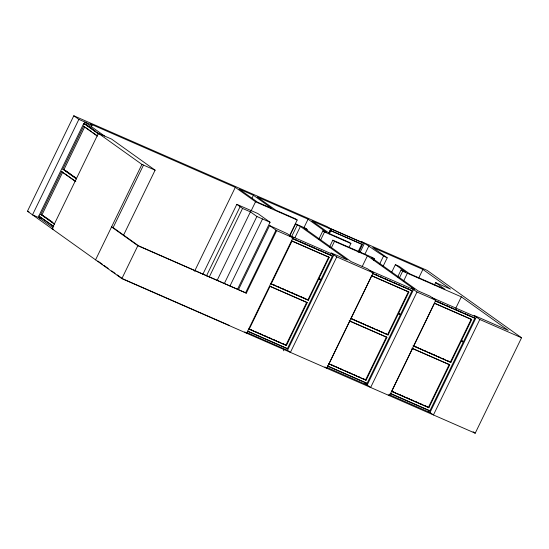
<?xml version="1.0" encoding="UTF-8"?>
<svg xmlns="http://www.w3.org/2000/svg" width="549" height="549" viewBox="0 0 549 549"><rect width="100%" height="100%" fill="white"/><g stroke="black" fill="none" stroke-linecap="round" stroke-linejoin="round"><path stroke-width="0.82" d="M383.099 266.286L387.21 257.817C377.925 253.309 370.108 246.206 360.974 241.43L427.143 270.382L521.55 337.772L475.201 433.223L121.857 278.618L27.45 211.228L73.799 115.777L327.389 226.73L330.67 229.077L328.426 233.696M73.799 115.777L78.857 119.387L32.508 214.837L41.038 218.571M53.761 226.703L38.814 216.032L83.771 123.436L85.967 124.397L95.485 131.19M39.411 215.997L38.663 217.541L53.301 227.986M83.517 125.165L85.013 122.084L104.53 136.015M54.577 224.273L40.811 214.446L61.618 171.597L75.824 181.424M76.558 179.001L62.792 169.174L83.599 126.325L84.731 126.819L63.924 169.668L76.311 178.514M62.751 172.091L41.944 214.94L54.33 223.786M90.914 127.464L92.04 125.151L90.262 123.882L235.308 187.346L255.532 201.785L297.181 220.012L289.337 236.173M123.333 235.603L155.106 170.169L111.577 139.096L98.395 133.332L52.045 228.782L53.596 229.461M95.567 259.855L141.923 164.398L98.395 133.332M238.554 289.453L269.58 225.557L276.689 230.628L246.329 293.152L138.732 245.89L113.128 227.609L143.488 165.091M121.857 278.618L137.847 245.691L111.564 226.922L113.128 227.609M194.566 271.261L235.308 187.346M202.801 274.39L236.818 204.338L257.845 213.54L270.06 222.256L237.539 289.227M206.451 275.962L240.091 206.678M209.286 276.943L242.555 208.435L236.818 204.338M251.929 198.354L253.418 195.272L239.076 189L257.659 202.258L272.002 208.538L253.418 195.272M217.129 280.381L250.399 211.866L242.555 208.435M251.044 211.022L255.532 201.785M224.356 283.462L256.877 216.491L250.399 211.866M230.004 285.933L262.525 218.962M245.643 292.665L276.003 230.141M289.996 235.439L295.602 223.889L305.642 228.288L307.289 229.461L304.153 228.089L351.113 261.612L367.439 268.749L373.176 272.846L326.827 368.304L324.912 366.938M291.643 236.612L297.249 225.063L295.602 223.889M269.58 225.557L287.271 233.675L293.008 237.772L246.659 333.229L244.744 331.864M294.779 237.985L300.385 226.442L297.249 225.063M303.961 227.65L308.071 219.188L257.186 196.919L275.77 210.185L295.54 218.838L297.181 220.012M318.77 239.268L322.881 230.8L326.648 232.447L308.071 219.188M320.41 240.441L324.521 231.973L322.881 230.8M328.776 233.449L330.272 230.367L361.201 243.9L361.75 244.291L358.003 252.005M329.318 233.84L330.821 230.752L330.272 230.367M329.462 247.105L332.824 240.181L372.689 257.618L374.329 258.792L373.581 260.329M331.486 247.51L334.471 241.354L332.824 240.181M306.733 302.307L307.22 302.657L286.413 345.513L285.919 345.163L306.733 302.307L270.28 286.358M328.714 257.042L329.201 257.392L308.394 300.241L307.907 299.891L328.714 257.042L291.485 240.75M283.449 350.797L284.066 349.535M319.765 278.727L319.394 279.448L319.957 279.695L320.252 279.077L319.69 278.83M247.606 331.246L287.388 348.649L332.351 256.054L329.832 254.688M300.385 226.442L347.345 259.965L331.026 252.821L336.763 256.918L290.414 352.369L287.223 350.097M349.02 247.359L350.886 243.509L349.253 242.335L330.416 234.094L311.839 220.835L330.67 229.077M358.744 252.272L363.232 243.035L329.647 228.343M360.144 252.238L364.255 243.77M364.852 254.297L368.962 245.828M362.196 266.553L367.432 255.772L334.471 241.354M328.872 363.939L349.679 321.09L386.908 337.374L366.094 380.224L328.377 363.589L366.094 380.224M350.852 318.667L371.659 275.818L408.888 292.102L388.081 334.959L350.365 318.317L387.587 334.602L408.394 291.752L371.947 275.804M379.709 263.863L383.442 256.17M391.622 272.366L395.362 264.673L399.123 266.32L409.506 273.731L444.882 289.206L435.645 282.618L434.527 284.924M397.668 276.95L401.031 270.026L405.745 272.084L395.362 264.673M399.308 278.123L402.671 271.192L401.031 270.026M403.645 280.951L407.379 273.251M365.607 379.874L386.414 337.024L349.191 320.733M327.286 365.957L367.068 383.36L412.031 290.771L372.538 273.354M418.777 277.89L422.888 269.422L372.73 247.475L387.21 257.817M367.432 255.772L414.392 289.296L411.256 287.923L416.993 292.02L370.644 387.477L364.907 383.38M374.329 258.792L371.193 257.419L418.16 290.949L430.087 296.165L435.831 300.262L389.474 395.719L388.205 394.806M428.906 407.708L428.412 407.358L449.219 364.502L411.997 348.217L412.491 348.567L391.684 391.423L428.906 407.708L449.713 364.859L448.759 364.172M413.665 346.151L434.472 303.295L471.694 319.587L450.887 362.436L413.171 345.801L450.887 362.436M455.697 308.394L461.311 296.851L402.671 271.192M450.4 362.086L471.207 319.237L434.753 303.288M461.956 341.54L462.258 340.922M390.099 393.441L429.881 410.844L474.844 318.248L473.883 317.569M461.311 296.851L508.278 330.374L474.061 315.407L479.805 319.504L433.449 414.955L428.35 411.318M329.029 227.904L362.615 242.596M78.857 119.387L92.04 125.151M330.821 230.752L361.75 244.291M324.521 231.973L350.886 243.509M435.645 282.618L450.434 289.083L422.888 269.422M141.923 164.398L155.106 170.169M256.877 216.491L270.06 222.256M369.573 270.321L413.548 289.563L367.199 385.021L327.149 367.494M432.386 297.805L476.36 317.048L430.011 412.498L389.172 394.635M289.893 235.61L333.867 254.853L287.518 350.303L246.686 332.44M276.689 230.628L293.008 237.772M336.763 256.918L373.176 272.846M416.993 292.02L435.831 300.262M479.805 319.504L521.55 337.772M375.976 274.726L377.534 275.413M379.874 276.435L382.214 277.458M385.336 278.823L387.676 279.846M389.234 280.532L390.792 281.212M393.914 282.577L396.254 283.6M397.812 284.286L400.152 285.308M402.492 286.331L404.833 287.353M406.397 288.04L408.737 289.062M438.006 301.868L440.346 302.89M441.904 303.576L444.244 304.599M446.584 305.621L448.924 306.644M450.482 307.33L452.822 308.353M455.162 309.375L457.502 310.398M459.06 311.084L461.4 312.107M464.523 313.472L466.08 314.152M467.645 314.838L469.985 315.86M435.35 300.831L474.35 317.898M294.731 239.33L297.071 240.352M299.411 241.382L301.751 242.404M303.309 243.083L305.649 244.106M307.989 245.135L310.329 246.158M311.894 246.837L314.234 247.86M317.349 249.225L318.914 249.912M321.254 250.934L322.812 251.62M325.934 252.986L328.275 254.009M372.249 273.361L412.031 290.771M435.062 300.845L474.844 318.248M292.075 238.3L331.857 255.704M292.569 238.65L332.351 256.054M329.201 257.392L291.979 241.1L271.172 283.957L308.394 300.241M398.883 313.198L399.446 313.445L399.15 314.055L398.581 313.808M62.792 169.174L63.924 169.668M350.674 318.324L353 319.346M354.551 320.019L356.877 321.041M359.204 322.057L361.53 323.073M363.081 323.752L365.408 324.775M367.734 325.79L370.06 326.806M371.611 327.485L373.938 328.508M377.039 329.86L379.366 330.882M380.917 331.562L383.243 332.577M385.57 333.593L388.081 334.959M415.813 346.824L418.139 347.846M420.465 348.862L422.792 349.878M424.343 350.557L426.669 351.573M429.771 352.932L432.097 353.954M433.648 354.627L435.975 355.649M438.301 356.665L440.627 357.68M442.178 358.36L444.505 359.382M446.831 360.398L449.157 361.414M273.32 284.629L275.646 285.645M277.197 286.324L279.523 287.347M282.625 288.699L284.952 289.721M286.503 290.4L288.829 291.416M291.155 292.432L293.482 293.454M295.033 294.127L297.359 295.149M299.685 296.165L302.012 297.187M303.563 297.86L305.889 298.882M270.678 283.607L307.907 299.891M412.491 348.567L449.713 364.859M307.22 302.657L269.998 286.372L249.191 329.222L286.413 345.513M137.847 245.691L246.329 293.152M40.811 214.446L45.073 216.882M38.814 216.032L53.534 226.229M27.45 211.228L29.022 211.921M331.795 364.955L334.121 365.97M336.448 366.986L338.774 368.008M340.325 368.688L342.651 369.703M345.753 371.062L348.08 372.078M349.631 372.757L351.957 373.773M354.283 374.795L356.61 375.811M358.161 376.49L360.487 377.506M362.814 378.529L365.14 379.544M393.05 391.76L395.376 392.775M398.478 394.134L400.804 395.15M402.355 395.829L404.682 396.845M407.008 397.867L409.334 398.883M410.885 399.562L413.212 400.578M415.538 401.594L417.871 402.616M419.422 403.295L421.749 404.311M424.851 405.67L427.177 406.685M251.332 329.901L253.659 330.917M255.985 331.932L258.311 332.955M259.862 333.634L262.196 334.65M264.522 335.665L266.848 336.688M268.399 337.367L270.726 338.383M273.827 339.742L276.154 340.757M277.705 341.437L280.031 342.452M282.358 343.475L284.684 344.491M391.965 391.41L428.412 407.358M248.697 328.872L285.919 345.163M327.575 365.95L367.068 383.36M390.387 393.427L429.881 410.844M247.894 331.232L287.388 348.649M122.743 278.817L229.654 325.598M471.207 319.237L471.694 319.587M408.394 291.752L408.888 292.102M386.414 337.024L386.908 337.374M96.844 132.158L98.202 133.132M84.903 123.93L98.491 133.633M83.771 123.436L98.724 134.107M85.418 127.313L91.614 131.733M92.994 132.714L97.118 135.665M83.599 126.325L97.365 136.152M473.114 431.74L475.201 433.223M65.681 170.629L71.871 175.049M73.25 176.037L76.002 178M61.618 171.597L75.385 181.424M46.452 217.864L52.642 222.29M97.832 261.036L102.677 264.494M104.056 265.483L108.208 268.447M111.673 270.918L115.132 273.388M117.205 274.871L122.05 278.322M399.37 313.548L399.075 314.158L399.638 314.405L399.94 313.795L399.37 313.548M462.183 341.032L461.881 341.643L462.45 341.89L462.745 341.279L462.183 341.032"/></g></svg>
